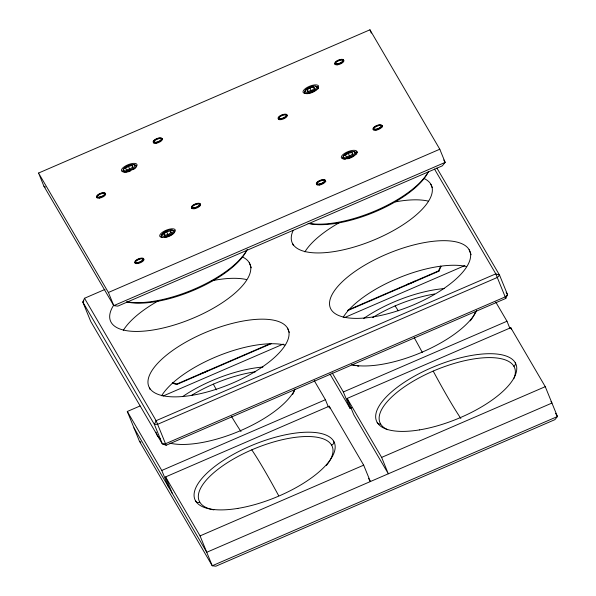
<?xml version="1.0" encoding="UTF-8"?>
<svg xmlns="http://www.w3.org/2000/svg" width="596" height="596" viewBox="0 0 596 596"><rect width="100%" height="100%" fill="white"/><g stroke="black" fill="none" stroke-linecap="round" stroke-linejoin="round"><path stroke-width="0.89" d="M172.222 383.012L176.558 384.584L176.729 384.062L270.51 343.527A8.366 3.174 -22.2 0 1 269.444 343.87M123.007 171.328L123.551 170.128M105 289.41L84.513 298.261L82.807 302.038L90.734 321.453L162.328 443.871L166.142 445.257L505.818 298.425L507.531 294.647L499.604 275.233L436.898 168.02M161.278 236.761L161.821 235.562M304.586 92.834L305.13 91.642M342.856 158.275L343.4 157.076M348.139 309.972L438.507 270.904L440.705 266.062M347.475 310.702L438.909 271.18L441.047 266.464M83.894 300.943L82.807 302.038L154.401 424.449L162.328 443.871L165.673 443.67L505.348 296.838L507.531 294.647L506.123 292.249M128.453 166.299L125.562 168.4L126.359 169.771L130.047 169.033L132.938 166.925L132.141 165.561L128.453 166.299L129.734 169.443M307.141 89.914L310.024 87.806L313.712 87.068L314.517 88.439L311.626 90.547L307.938 91.285L307.141 89.914L307.782 91.486M163.833 233.841L166.724 231.732L170.411 230.995L171.208 232.365L168.325 234.466L164.638 235.204L163.833 233.841L164.474 235.413M348.302 153.246L345.412 155.347L346.209 156.718L349.897 155.981L352.787 153.872L351.99 152.509L348.302 153.246L349.584 156.39M38.554 173.049L369.945 29.8L439.796 149.224L445.167 162.388L442.307 165.859L117.814 306.128L113.776 305.636L43.925 186.213L38.554 173.049L108.405 292.48L113.776 305.636L445.167 162.388L443.759 159.981M108.405 292.48L439.796 149.224M176.558 384.584L271.418 343.579M347.14 398.433L381.634 457.4L388.316 473.79L353.83 414.823L347.14 398.433L510.772 327.703L545.258 386.67L557.446 416.537L554.869 419.666L215.886 566.2L212.243 565.76L139.486 441.36L127.298 411.486L140.075 405.965M163.088 396.02L283.249 344.071M344.667 317.526L464.828 265.585M127.298 411.486L161.784 470.453L325.409 399.722L328.418 407.098M332.173 372.843L343.363 391.967L506.987 321.237L509.997 328.612M172.251 493.309L165.569 476.927L329.193 406.196L363.679 465.163L370.369 481.546L368.507 478.357M330.005 374.087L350.046 408.349L351.752 407.612M165.569 476.927L200.055 535.893L363.679 465.163M381.634 457.4L545.258 386.67M316.528 86.711L317.735 87.15L318.406 88.789M354.799 152.151L356.013 152.591L356.676 154.23M134.949 165.204L136.164 165.643M173.22 230.637L174.434 231.077M172.646 382.58L176.729 384.062M43.925 186.213L45.497 187.062M139.486 441.36L140.894 442.12M438.507 270.904L438.909 271.18M434.484 169.033L495.79 273.847L505.818 298.425M495.798 302.112L506.987 321.237M551.009 401.451L551.948 403.06L206.745 552.276L133.981 427.876M555.569 413.326L557.446 416.537L212.243 565.76L200.055 535.893M314.226 380.598L325.409 399.722M84.513 298.261L156.115 420.679L166.142 445.257M510.772 327.703L511.435 329.342M469.119 249.687L471.19 254.768M369.945 29.8L371.286 33.093M430.841 184.246L432.227 187.636M381.805 125.302L382.476 126.941M356.773 151.295L357.436 152.934M351.99 152.509L352.631 154.081M313.712 87.068L314.681 89.43M310.024 87.806L311.313 90.957M325.163 180.134L325.833 181.773M292.763 243.935L293.455 245.634M343.363 391.967L350.046 408.349M329.193 406.196L330.199 408.655M287.54 328.173L289.269 332.412M249.27 262.739L251.341 267.82M170.411 230.995L171.052 232.567M166.724 231.732L168.005 234.876M132.141 165.561L132.781 167.133M149.462 387.862L150.155 389.553M161.784 470.453L168.474 486.843M381.105 125.6A0.767 0.708 -30.3 0 1 382.073 125.95M373.305 129.749A0.767 0.708 -30.3 0 1 373.737 128.788M324.462 180.439A0.767 0.708 -30.3 0 1 325.431 180.789M316.655 184.581A0.767 0.708 -30.3 0 1 317.094 183.62M315.522 86.293A7.174 2.719 -22.2 0 1 314.166 91.568A7.174 2.719 -22.2 0 1 304.452 92.462A7.174 2.719 -22.2 0 1 313.407 86.495M286.192 114.998A0.767 0.708 -30.3 0 1 287.16 115.356M278.384 119.148A0.767 0.708 -30.3 0 1 278.816 118.187M142.884 258.925A0.767 0.708 -30.3 0 1 143.859 259.275M135.083 263.074A0.767 0.708 -30.3 0 1 135.516 262.113M251.773 449.846A540.557 27.043 66.6 0 1 278.682 495.73M213.89 509.885A71.892 27.282 -22.2 0 1 215.633 471.175A71.892 27.282 -22.2 0 1 303.155 436.622A71.892 27.282 -22.2 0 1 326.414 465.454M199.757 502.093A3.01 2.786 -30.3 0 1 195.585 500.886M333.663 441.196A3.01 2.786 -30.3 0 1 331.577 445.108M241 431.534A540.557 27.043 66.6 0 1 231.412 416.269M216.415 389.806A540.557 27.043 66.6 0 1 213.346 384.144M294.573 390.119A72.705 27.587 -22.2 0 1 292.524 394.567M191.398 395.446A72.705 27.587 -22.2 0 1 255.669 371.733M157.754 436.168A3.01 2.786 -30.3 0 1 157.314 435.452M295.042 389.143A75.312 28.578 -22.2 0 1 240.903 430.483A75.312 28.578 -22.2 0 1 170.016 443.193M160.168 438.753A75.312 28.578 -22.2 0 1 156.055 432.204M182.51 396.668A75.312 28.578 -22.2 0 1 262.918 367.047M353.793 151.734A7.174 2.719 -22.2 0 1 355.372 154.759A7.174 2.719 -22.2 0 1 347.662 158.841M345.464 159.132A7.174 2.719 -22.2 0 1 343.281 156.361A7.174 2.719 -22.2 0 1 350.731 152.136M395.081 305.919A540.557 27.043 66.6 0 1 398.284 310.777M414.242 337.723A540.557 27.043 66.6 0 1 422.422 352.616M475.399 311.827A71.892 27.282 -22.2 0 1 470.251 320.857M358.837 366.227A71.892 27.282 -22.2 0 1 357.19 365.966M355.618 365.653A71.892 27.282 -22.2 0 1 352.69 364.871M372.664 317.534A71.892 27.282 -22.2 0 1 434.626 293.999M476.621 310.658A75.312 28.578 -22.2 0 1 422.482 351.998A75.312 28.578 -22.2 0 1 351.595 364.7M363.418 318.637A75.312 28.578 -22.2 0 1 444.497 288.561M161.255 138.652A0.767 0.708 -30.3 0 1 162.231 139.01M153.455 142.802A0.767 0.708 -30.3 0 1 153.887 141.841M460.85 418.474A540.557 27.043 66.6 0 1 433.195 371.092M387.698 429.723A72.705 27.587 -22.2 0 1 437.375 369.341A72.705 27.587 -22.2 0 1 513.774 378.728M380.591 423.92A3.01 2.786 -30.3 0 1 377.164 422.4M515.242 362.711A3.01 2.786 -30.3 0 1 513.894 366.302M133.556 164.787A7.174 2.719 -22.2 0 1 133.429 169.555M130.241 171.149A7.174 2.719 -22.2 0 1 122.873 170.635A7.174 2.719 -22.2 0 1 130.882 165.189M242.147 256.831A75.312 28.578 -22.2 0 1 185.855 321.065A75.312 28.578 -22.2 0 1 113.717 305.092M423.726 178.346A75.312 28.578 -22.2 0 1 371.278 241.082A75.312 28.578 -22.2 0 1 293.113 230.555M343.177 317.288A75.312 28.578 -22.2 0 1 398.724 277.892A75.312 28.578 -22.2 0 1 466.445 266.524M304.899 251.855A75.312 28.578 -22.2 0 1 339.526 222.576M395.379 201.888A75.312 28.578 -22.2 0 1 428.166 201.09M123.327 330.34A75.312 28.578 -22.2 0 1 158.715 300.637M212.176 280.694A75.312 28.578 -22.2 0 1 246.595 279.576M161.598 395.781A75.312 28.578 -22.2 0 1 217.145 356.378A75.312 28.578 -22.2 0 1 284.866 345.01M170.553 230.339A7.174 2.719 -22.2 0 1 174.01 232.991A7.174 2.719 -22.2 0 1 165.159 237.499M162.492 237.499A7.174 2.719 -22.2 0 1 164.854 232.343M104.613 193.491A0.767 0.708 -30.3 0 1 105.581 193.842M96.805 197.634A0.767 0.708 -30.3 0 1 97.245 196.68M342.834 60.166A0.767 0.708 -30.3 0 1 343.803 60.516M335.026 64.308A0.767 0.708 -30.3 0 1 335.466 63.355M207.415 370.682A8.366 3.174 -22.2 0 1 200.405 373.714M414.54 281.148A8.366 3.174 -22.2 0 1 407.522 284.18M199.533 204.093A0.767 0.708 -30.3 0 1 200.502 204.443M191.726 208.235A0.767 0.708 -30.3 0 1 192.158 207.274M247.251 249.351A73.8 28.005 -22.2 0 1 195.339 288.658A73.8 28.005 -22.2 0 1 127.179 301.829M246.416 250.953A72.295 27.431 -22.2 0 1 193.745 290.237A72.295 27.431 -22.2 0 1 126.501 301.881M428.494 171.506A73.8 28.005 -22.2 0 1 376.3 210.433A73.8 28.005 -22.2 0 1 308.758 223.336M427.988 172.468A72.295 27.431 -22.2 0 1 375.324 211.751A72.295 27.431 -22.2 0 1 308.072 223.388M156.115 420.679L154.401 424.449L157.746 424.255L497.422 277.423L499.604 275.233L495.79 273.847L156.115 420.679M375.987 130.226A4.783 1.818 -22.2 0 0 382.133 126.076A4.783 1.818 -22.2 0 0 374.944 127.253A4.783 1.818 -22.2 0 0 375.987 130.226M375.994 129.19A4.023 1.527 -22.2 0 0 381.157 125.704A4.023 1.527 -22.2 0 0 375.115 126.695A4.023 1.527 -22.2 0 0 375.994 129.19M319.344 185.058A4.783 1.818 -22.2 0 0 325.49 180.908A4.783 1.818 -22.2 0 0 318.301 182.085A4.783 1.818 -22.2 0 0 319.344 185.058M319.352 184.022A4.023 1.527 -22.2 0 0 324.507 180.536A4.023 1.527 -22.2 0 0 318.473 181.527A4.023 1.527 -22.2 0 0 319.352 184.022M308.616 92.261A6.213 2.362 -22.2 0 0 316.595 86.867A6.213 2.362 -22.2 0 0 307.26 88.402A6.213 2.362 -22.2 0 0 308.616 92.261M281.074 119.625A4.783 1.818 -22.2 0 0 287.212 115.475A4.783 1.818 -22.2 0 0 280.031 116.652A4.783 1.818 -22.2 0 0 281.074 119.625M281.074 118.589A4.023 1.527 -22.2 0 0 286.236 115.103A4.023 1.527 -22.2 0 0 280.202 116.093A4.023 1.527 -22.2 0 0 281.074 118.589M137.765 263.551A4.783 1.818 -22.2 0 0 143.912 259.402A4.783 1.818 -22.2 0 0 136.722 260.579A4.783 1.818 -22.2 0 0 137.765 263.551M137.773 262.516A4.023 1.527 -22.2 0 0 142.936 259.029A4.023 1.527 -22.2 0 0 136.894 260.02A4.023 1.527 -22.2 0 0 137.773 262.516M237.871 508.395A75.312 28.578 -22.2 0 0 334.542 443.096A75.312 28.578 -22.2 0 0 221.459 461.639A75.312 28.578 -22.2 0 0 237.871 508.395M164.548 237.253A8.366 3.174 -22.2 0 0 175.291 229.996A8.366 3.174 -22.2 0 0 162.723 232.06A8.366 3.174 -22.2 0 0 164.548 237.253M126.278 171.819A8.366 3.174 -22.2 0 0 137.02 164.563A8.366 3.174 -22.2 0 0 124.452 166.619A8.366 3.174 -22.2 0 0 126.278 171.819M346.127 158.76A8.366 3.174 -22.2 0 0 356.87 151.503A8.366 3.174 -22.2 0 0 344.302 153.567A8.366 3.174 -22.2 0 0 346.127 158.76M307.856 93.326A8.366 3.174 -22.2 0 0 318.599 86.07A8.366 3.174 -22.2 0 0 306.031 88.133A8.366 3.174 -22.2 0 0 307.856 93.326M137.505 262.888A4.783 1.818 -22.2 0 0 143.643 258.746A4.783 1.818 -22.2 0 0 136.462 259.923A4.783 1.818 -22.2 0 0 137.505 262.888M194.147 208.056A4.783 1.818 -22.2 0 0 200.286 203.906A4.783 1.818 -22.2 0 0 193.104 205.084A4.783 1.818 -22.2 0 0 194.147 208.056M319.076 184.402A4.783 1.818 -22.2 0 0 325.215 180.253A4.783 1.818 -22.2 0 0 318.033 181.43A4.783 1.818 -22.2 0 0 319.076 184.402M375.718 129.563A4.783 1.818 -22.2 0 0 381.857 125.421A4.783 1.818 -22.2 0 0 374.683 126.598A4.783 1.818 -22.2 0 0 375.718 129.563M280.805 118.962A4.783 1.818 -22.2 0 0 286.944 114.819A4.783 1.818 -22.2 0 0 279.762 115.996A4.783 1.818 -22.2 0 0 280.805 118.962M337.448 64.13A4.783 1.818 -22.2 0 0 343.587 59.987A4.783 1.818 -22.2 0 0 336.405 61.164A4.783 1.818 -22.2 0 0 337.448 64.13M99.227 197.455A4.783 1.818 -22.2 0 0 105.365 193.305A4.783 1.818 -22.2 0 0 98.191 194.49A4.783 1.818 -22.2 0 0 99.227 197.455M155.876 142.623A4.783 1.818 -22.2 0 0 162.015 138.473A4.783 1.818 -22.2 0 0 154.833 139.65A4.783 1.818 -22.2 0 0 155.876 142.623M346.887 157.694A6.213 2.362 -22.2 0 0 354.873 152.308A6.213 2.362 -22.2 0 0 345.538 153.835A6.213 2.362 -22.2 0 0 346.887 157.694M156.137 143.278A4.783 1.818 -22.2 0 0 162.283 139.129A4.783 1.818 -22.2 0 0 155.094 140.306A4.783 1.818 -22.2 0 0 156.137 143.278M156.145 142.243A4.023 1.527 -22.2 0 0 161.307 138.756A4.023 1.527 -22.2 0 0 155.265 139.747A4.023 1.527 -22.2 0 0 156.145 142.243M419.45 429.902A75.312 28.578 -22.2 0 0 516.121 364.603A75.312 28.578 -22.2 0 0 403.038 383.153A75.312 28.578 -22.2 0 0 419.45 429.902M127.045 170.747A6.213 2.362 -22.2 0 0 135.024 165.36A6.213 2.362 -22.2 0 0 125.689 166.887A6.213 2.362 -22.2 0 0 127.045 170.747M191.748 395.364A75.312 28.578 -22.2 0 0 288.419 330.072A75.312 28.578 -22.2 0 0 175.336 348.615A75.312 28.578 -22.2 0 0 191.748 395.364M373.32 316.878A75.312 28.578 -22.2 0 0 469.991 251.579A75.312 28.578 -22.2 0 0 356.915 270.122A75.312 28.578 -22.2 0 0 373.32 316.878M165.316 236.187A6.213 2.362 -22.2 0 0 173.294 230.794A6.213 2.362 -22.2 0 0 163.96 232.328A6.213 2.362 -22.2 0 0 165.316 236.187M99.495 198.11A4.783 1.818 -22.2 0 0 105.641 193.961A4.783 1.818 -22.2 0 0 98.452 195.138A4.783 1.818 -22.2 0 0 99.495 198.11M99.502 197.075A4.023 1.527 -22.2 0 0 104.665 193.588A4.023 1.527 -22.2 0 0 98.623 194.579A4.023 1.527 -22.2 0 0 99.502 197.075M337.716 64.785A4.783 1.818 -22.2 0 0 343.862 60.636A4.783 1.818 -22.2 0 0 336.673 61.82A4.783 1.818 -22.2 0 0 337.716 64.785M337.723 63.75A4.023 1.527 -22.2 0 0 342.879 60.263A4.023 1.527 -22.2 0 0 336.844 61.254A4.023 1.527 -22.2 0 0 337.723 63.75M194.415 208.712A4.783 1.818 -22.2 0 0 200.554 204.562A4.783 1.818 -22.2 0 0 193.372 205.739A4.783 1.818 -22.2 0 0 194.415 208.712M194.415 207.676A4.023 1.527 -22.2 0 0 199.578 204.19A4.023 1.527 -22.2 0 0 193.544 205.18A4.023 1.527 -22.2 0 0 194.415 207.676"/></g></svg>
